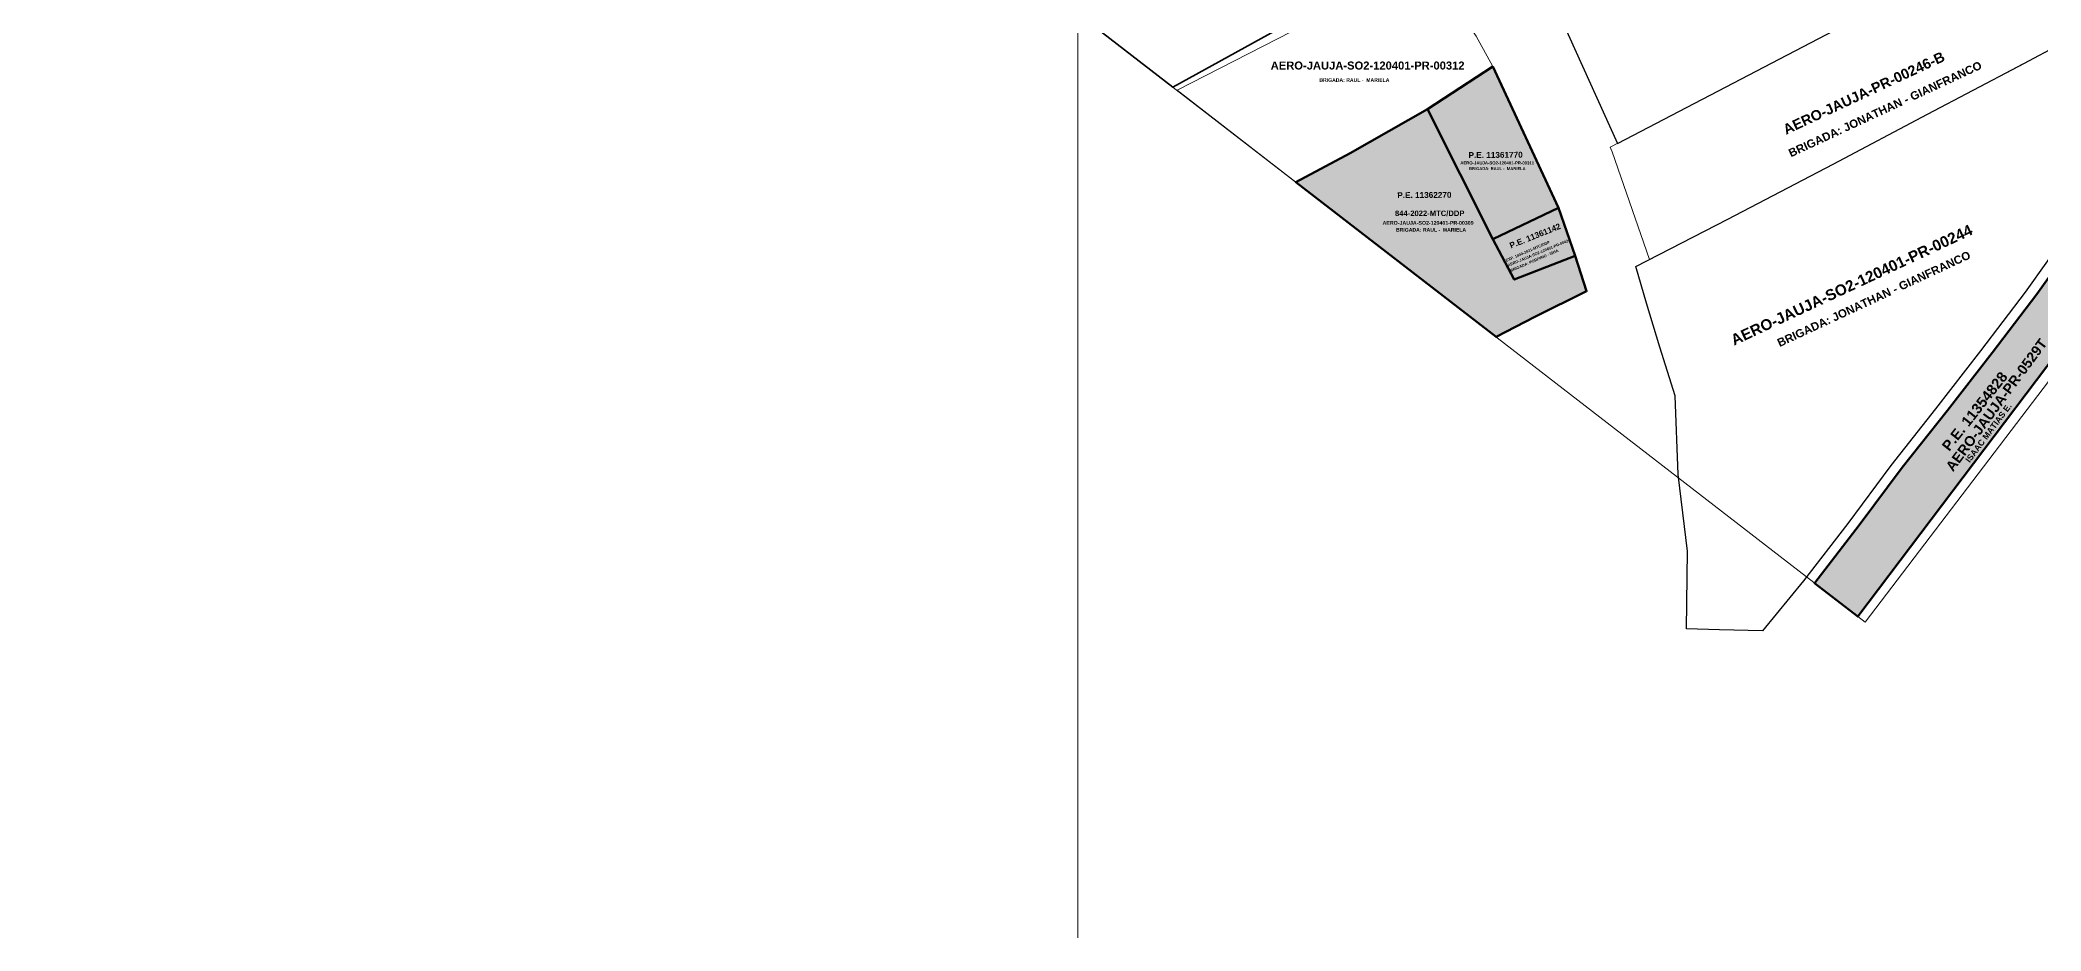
# Model space of a CAD drawing. Header units: metres. Extents: x 0 to 452779, y 0 to 8699072.
# Drawn here: x 447715 to 448265, y 8696923 to 8697168 of the extents above; entities that cross this region are included whole.
import ezdxf
from ezdxf.enums import TextEntityAlignment as Align

# ---------------------------------------------------------------- set-up
doc = ezdxf.new("R2010")
doc.units = ezdxf.units.M
doc.header["$MEASUREMENT"] = 0
for name, color, linetype in [('BASE DE DATOS JAUJA', 7, 'Continuous'), ('CODIGO', 7, 'Continuous'), ('COORD', 7, 'Continuous'), ('EXPEDIENTE', 150, 'Continuous'), ('EXPEDIENTES', 5, 'Continuous'), ('PARA INGRESAR A SUNARP', 210, 'Continuous'), ('PARTIDA ELECTRONICA', 30, 'Continuous'), ('PERIMETRICO PMD', 5, 'Continuous')]:
    doc.layers.add(name, color=color, linetype=linetype)
for name, color, linetype, lineweight in [('CBC-INTEREST-JAUJA', 150, 'Continuous', 30), ('GRILLA', 8, 'Continuous', 0), ('PREDIOS INSCRITOS A FAVOR DEL MTC', 30, 'Continuous', 70)]:
    doc.layers.add(name, color=color, linetype=linetype, lineweight=lineweight)
doc.layers.add('PREDIO DEFINIDO ( EN PROCESO)', color=7, linetype='Continuous', true_color=0xe0e000)
doc.styles.add('SANSSERIFBOLD', font='sasb____.pfb')
doc.styles.get("Standard").update_dxf_attribs({"font": 'arial.ttf'})
doc.dimstyles.get("Standard").update_dxf_attribs({"dimtxt": 0.18, "dimasz": 0.18, "dimexe": 0.18, "dimexo": 0.0625, "dimgap": 0.09, "dimtad": 0, "dimtih": 1, "dimtoh": 1, "dimdec": 4, "dimzin": 0, "dimdsep": 46, "dimtxsty": 'Standard', "dimcen": 0.09, "dimadec": 0, "dimazin": 0, "dimtfac": 1, "dimtdec": 4, "dimtofl": 0, "dimtmove": 0, "dimatfit": 3, "dimfxl": 1, "dimtolj": 1, "dimtzin": 0, "dimarcsym": 0})

# ---------------------------------------------------------------- blocks, each defined once
blk = doc.blocks.new('*D6')
at = {"layer": 'COORD', "color": 0, "lineweight": -2, "transparency": 16777216}
blk.add_line((448000, 8699071.75), (448000, 8698969.94), dxfattribs=at)
at = {"layer": 'Defpoints', "color": 0, "transparency": 16777216}
for p in [(448000, 8699071.81), (448000, 8699066.81), (0, 0)]:
    blk.add_point(p, dxfattribs=at)
at = {"layer": 'COORD', "color": 0, "transparency": 16777216, "insert": (447988.53, 8699018), "char_height": 21, "attachment_point": 5, "rotation": 90}
blk.add_mtext('\\A1;448000', dxfattribs=at)
blk = doc.blocks.new('*D8')
at = {"layer": 'COORD', "color": 0, "lineweight": -2, "transparency": 16777216}
blk.add_line((448700, 8699071.75), (448700, 8698969.94), dxfattribs=at)
at = {"layer": 'Defpoints', "color": 0, "transparency": 16777216}
for p in [(448700, 8699071.81), (448700, 8699066.81), (0, 0)]:
    blk.add_point(p, dxfattribs=at)
at = {"layer": 'COORD', "color": 0, "transparency": 16777216, "insert": (448688.53, 8699018), "char_height": 21, "attachment_point": 5, "rotation": 90}
blk.add_mtext('\\A1;448700', dxfattribs=at)
blk = doc.blocks.new('*D10')
at = {"layer": 'COORD', "color": 0, "lineweight": -2, "transparency": 16777216}
blk.add_line((449400, 8699071.75), (449400, 8698969.94), dxfattribs=at)
at = {"layer": 'Defpoints', "color": 0, "transparency": 16777216}
for p in [(449400, 8699071.81), (449400, 8699066.81), (0, 0)]:
    blk.add_point(p, dxfattribs=at)
at = {"layer": 'COORD', "color": 0, "transparency": 16777216, "insert": (449388.53, 8699018), "char_height": 21, "attachment_point": 5, "rotation": 90}
blk.add_mtext('\\A1;449400', dxfattribs=at)
blk = doc.blocks.new('*D12')
at = {"layer": 'COORD', "color": 0, "lineweight": -2, "transparency": 16777216}
blk.add_line((450100, 8699071.75), (450100, 8698969.94), dxfattribs=at)
at = {"layer": 'Defpoints', "color": 0, "transparency": 16777216}
for p in [(450100, 8699071.81), (450100, 8699066.81), (0, 0)]:
    blk.add_point(p, dxfattribs=at)
at = {"layer": 'COORD', "color": 0, "transparency": 16777216, "insert": (450088.53, 8699018), "char_height": 21, "attachment_point": 5, "rotation": 90}
blk.add_mtext('\\A1;450100', dxfattribs=at)
blk = doc.blocks.new('*D18')
at = {"layer": 'COORD', "color": 0, "lineweight": -2, "transparency": 16777216}
blk.add_line((450402.14, 8697500), (450284.84, 8697500), dxfattribs=at)
at = {"layer": 'Defpoints', "color": 0, "transparency": 16777216}
for p in [(450397.2, 8697500), (450402.2, 8697500), (0, 0)]:
    blk.add_point(p, dxfattribs=at)
at = {"layer": 'COORD', "color": 0, "transparency": 16777216, "insert": (450340.64, 8697511.47), "char_height": 21, "attachment_point": 5}
blk.add_mtext('\\A1;8697500', dxfattribs=at)
blk = doc.blocks.new('*D20')
at = {"layer": 'COORD', "color": 0, "lineweight": -2, "transparency": 16777216}
blk.add_line((450402.14, 8698200), (450284.84, 8698200), dxfattribs=at)
at = {"layer": 'Defpoints', "color": 0, "transparency": 16777216}
for p in [(450397.2, 8698200), (450402.2, 8698200), (0, 0)]:
    blk.add_point(p, dxfattribs=at)
at = {"layer": 'COORD', "color": 0, "transparency": 16777216, "insert": (450340.64, 8698211.47), "char_height": 21, "attachment_point": 5}
blk.add_mtext('\\A1;8698200', dxfattribs=at)
blk = doc.blocks.new('*D22')
at = {"layer": 'COORD', "color": 0, "lineweight": -2, "transparency": 16777216}
blk.add_line((450402.14, 8698900), (450284.84, 8698900), dxfattribs=at)
at = {"layer": 'Defpoints', "color": 0, "transparency": 16777216}
for p in [(450397.2, 8698900), (450402.2, 8698900), (0, 0)]:
    blk.add_point(p, dxfattribs=at)
at = {"layer": 'COORD', "color": 0, "transparency": 16777216, "insert": (450340.64, 8698911.47), "char_height": 21, "attachment_point": 5}
blk.add_mtext('\\A1;8698900', dxfattribs=at)

msp = doc.modelspace()

# ---------------------------------------------------------------- hatches: boundary and pattern name
at = {"layer": 'PREDIOS INSCRITOS A FAVOR DEL MTC', "transparency": 33554559}
h = msp.add_hatch(color=256, dxfattribs=at)
h.dxf.hatch_style = 1
h.paths.add_polyline_path([(448114.08, 8697113.16), (448096.19, 8697148.83), (448114.07, 8697160.56), (448132.15, 8697121.75)])
h = msp.add_hatch(color=256, dxfattribs=at)
h.dxf.hatch_style = 1
h.paths.add_polyline_path([(448114.08, 8697113.16), (448096.19, 8697148.83), (448074.86, 8697136.78), (448059.95, 8697128.8), (448115, 8697086.25), (448125.68, 8697091.73), (448139.86, 8697098.8), (448136.76, 8697108.53), (448119.98, 8697102.02)])
h = msp.add_hatch(color=256, dxfattribs=at)
h.dxf.hatch_style = 1
h.paths.add_polyline_path([(448291.29, 8697134.09), (448282.73, 8697122.52), (448275.91, 8697115.22), (448263.66, 8697097.99), (448251.36, 8697081.85), (448238.98, 8697065.92), (448226.66, 8697050.4), (448214.84, 8697034.47), (448202.67, 8697018.67), (448202.58, 8697018.56), (448214.43, 8697009.4), (448266.4, 8697078.08), (448306.06, 8697128.87)])
h = msp.add_hatch(color=256, dxfattribs=at)
h.dxf.hatch_style = 1
h.paths.add_polyline_path([(448114.08, 8697113.16), (448119.98, 8697102.02), (448136.76, 8697108.53), (448132.15, 8697121.75)])

# ---------------------------------------------------------------- linework, layer by layer
at = {"layer": 'GRILLA'}
msp.add_line((448000, 8695777.51), (448000, 8699071.81), dxfattribs=at)
at = {"layer": 'PARA INGRESAR A SUNARP', "lineweight": 35}
msp.add_lwpolyline([(448044.09, 8697230.15), (447970.97, 8697197.56), (448026.13, 8697154.93), (448089.98, 8697190.13)], close=True, dxfattribs=at)
at = {"layer": 'PERIMETRICO PMD', "color": 5, "linetype": 'Continuous', "lineweight": 20, "ltscale": 20}
msp.add_lwpolyline([(446623.18, 8698528.1), (446620.36, 8698536.51), (446610.4, 8698557.69), (446651.66, 8698611.07), (446576.59, 8698669.1), (446689.93, 8698815.74), (446740.57, 8698776.6), (446806.82, 8698862.32), (449771.2, 8696571.26), (449775.99, 8696557.79), (449674.35, 8696425.76), (449839.54, 8696298.09), (449196.34, 8696510.01), (448340.95, 8697171.27), (448216.44, 8697007.84), (447797.34, 8697331.75), (447784.54, 8697358.86), (447883.43, 8697486.8), (447076.22, 8698110.71), (446956.09, 8698218.6), (446730.51, 8698426.22), (446623.18, 8698528.1)], dxfattribs=at)
at = {"layer": 'PREDIO DEFINIDO ( EN PROCESO)', "color": 177, "true_color": 0x293189}
for points in [[(448263.07, 8697199.34), (448263.07, 8697199.34), (448247.14, 8697232.63), (448133.05, 8697173.17), (448148.38, 8697139.45)], [(448165.04, 8697048.47), (448164.21, 8697070.1), (448160.06, 8697083.43), (448156.31, 8697095.49), (448153.39, 8697105.6), (448178.69, 8697118.63), (448207.64, 8697133.74), (448233.59, 8697147.49), (448258.72, 8697160.62), (448271.44, 8697167.48), (448283.95, 8697142.94), (448288.11, 8697134.62), (448279.55, 8697123.05), (448272.73, 8697115.75), (448260.49, 8697098.52), (448248.18, 8697082.38), (448235.8, 8697066.45), (448223.49, 8697050.93), (448211.66, 8697035), (448199.49, 8697019.2), (448188.2, 8697005.45), (448176.44, 8697005.78), (448167.35, 8697006.04), (448167.62, 8697027.36)]]:
    msp.add_lwpolyline(points, close=True, dxfattribs=at)
at = {"layer": 'PREDIO DEFINIDO ( EN PROCESO)', "color": 177, "lineweight": 20, "true_color": 0x293189}
for points in [[(448146.93, 8697137.14), (448146.36, 8697138.39), (448263.07, 8697199.34), (448263.66, 8697198.1), (448279.03, 8697170.91), (448271.44, 8697167.48), (448233.59, 8697147.49), (448207.64, 8697133.74), (448178.69, 8697118.63), (448157.21, 8697107.57)], [(448102.46, 8697179.72), (448094.51, 8697189.79), (448058.69, 8697170.07), (448027.29, 8697154.03), (448059.95, 8697128.8), (448074.86, 8697136.78), (448096.19, 8697148.83), (448114.07, 8697160.56), (448109.51, 8697168.92)]]:
    msp.add_lwpolyline(points, close=True, dxfattribs=at)
at = {"layer": 'PREDIOS INSCRITOS A FAVOR DEL MTC', "lineweight": 60}
for points in [[(448114.08, 8697113.16), (448096.19, 8697148.83), (448114.07, 8697160.56), (448132.15, 8697121.75)], [(448114.08, 8697113.16), (448096.19, 8697148.83), (448074.86, 8697136.78), (448059.95, 8697128.8), (448115, 8697086.25), (448125.68, 8697091.73), (448139.86, 8697098.8), (448136.76, 8697108.53), (448119.98, 8697102.02)], [(448291.29, 8697134.09), (448282.73, 8697122.52), (448275.91, 8697115.22), (448263.66, 8697097.99), (448251.36, 8697081.85), (448238.98, 8697065.92), (448226.66, 8697050.4), (448214.84, 8697034.47), (448202.67, 8697018.67), (448202.58, 8697018.56), (448214.43, 8697009.4), (448266.4, 8697078.08), (448306.06, 8697128.87), (448291.29, 8697134.09)]]:
    msp.add_lwpolyline(points, close=True, dxfattribs=at)
msp.add_lwpolyline([(448114.08, 8697113.16), (448119.98, 8697102.02), (448136.76, 8697108.53), (448132.15, 8697121.75), (448114.08, 8697113.16)], dxfattribs=at)

# ---------------------------------------------------------------- texts
at = {"layer": 'BASE DE DATOS JAUJA', "color": 1, "style": 'SANSSERIFBOLD'}
msp.add_text('AERO-JAUJA-SO2-120401-PR-00244', height=3, rotation=25, dxfattribs=at).set_placement((448213.37, 8697099.19), align=Align.CENTER)
at = {"layer": 'CBC-INTEREST-JAUJA', "style": 'SANSSERIFBOLD'}
for s, height, rotation, p in [('AERO-JAUJA-PR-0529T', 2.7615, 53.6508, (448240.63, 8697049.04)), ('ISAAC MATIAS E. ', 1.6569, 53.3881, (448245.21, 8697051.55))]:
    msp.add_text(s, height=height, rotation=rotation, dxfattribs=at).set_placement(p)
at = {"layer": 'CODIGO', "color": 1, "lineweight": 20, "style": 'SANSSERIFBOLD'}
for s, height, p in [('AERO-JAUJA-SO2-120401-PR-00312', 2.2, (448079.69, 8697159.74)), ('AERO-JAUJA-SO2-120401-PR-00311', 0.8391, (448115.32, 8697133.64))]:
    msp.add_text(s, height=height, dxfattribs=at).set_placement(p, align=Align.CENTER)
msp.add_text('AERO-JAUJA-PR-00246-B', height=2.8, rotation=25, dxfattribs=at).set_placement((448216.7, 8697152.03), align=Align.CENTER)
at = {"layer": 'CODIGO', "color": 6, "linetype": 'Continuous', "lineweight": 20, "style": 'SANSSERIFBOLD'}
for p in [(448222.42, 8697147.85), (448219.32, 8697095.7)]:
    msp.add_text('BRIGADA: JONATHAN - GIANFRANCO', height=2.25, rotation=24.9321, dxfattribs=at).set_placement(p, align=Align.CENTER)
at = {"layer": 'CODIGO', "color": 6, "linetype": 'Continuous', "lineweight": 0, "style": 'SANSSERIFBOLD'}
for height, p in [(1, (448076.06, 8697156.35)), (0.8079, (448115.34, 8697132.1)), (1, (448097.13, 8697115.19))]:
    msp.add_text('BRIGADA: RAUL -  MARIELA', height=height, dxfattribs=at).set_placement(p, align=Align.CENTER)
at = {"layer": 'CODIGO', "color": 1, "linetype": 'Continuous', "lineweight": 0, "style": 'SANSSERIFBOLD'}
msp.add_text('AERO-JAUJA-SO2-120401-PR-00309', height=1.0325, dxfattribs=at).set_placement((448096.31, 8697117.07), align=Align.CENTER)
at = {"layer": 'CODIGO', "lineweight": 20, "style": 'SANSSERIFBOLD'}
msp.add_text('AERO-JAUJA-SO2-120401-PR-00424', height=0.764, rotation=22.3687, dxfattribs=at).set_placement((448118.37, 8697105.54))
at = {"layer": 'CODIGO', "color": 6, "linetype": 'Continuous', "lineweight": 20, "style": 'SANSSERIFBOLD'}
msp.add_text('BRIGADA: PORFIRIO - ISHA', height=0.764, rotation=23.1095, dxfattribs=at).set_placement((448119.09, 8697104.09))
at = {"layer": 'EXPEDIENTE', "linetype": 'Continuous', "lineweight": 20, "style": 'SANSSERIFBOLD'}
msp.add_text('EXP. 1844-2021-MTC/DDP', height=0.764, rotation=23.1095, dxfattribs=at).set_placement((448117.83, 8697106.88))
at = {"layer": 'EXPEDIENTES', "color": 5, "style": 'SANSSERIFBOLD'}
msp.add_text('844-2022-MTC/DDP', height=1.5, dxfattribs=at).set_placement((448096.76, 8697119.47), align=Align.CENTER)
at = {"layer": 'PARTIDA ELECTRONICA', "lineweight": 0, "style": 'SANSSERIFBOLD'}
for s, height, rotation, p in [('P.E. 11361770', 1.6118, 0.374, (448114.88, 8697135.47)), ('P.E. 11362270', 1.6118, 0.374, (448095.3, 8697124.45)), ('P.E. 11361142', 1.6118, 21.7458, (448126.03, 8697113.3)), ('P.E. 11354828', 2.8385, 51.7548, (448247.69, 8697064.93))]:
    msp.add_text(s, height=height, rotation=rotation, dxfattribs=at).set_placement(p, align=Align.CENTER)

# ---------------------------------------------------------------- dimensions: what is measured, and where the dimension line sits
at = {"layer": 'COORD'}
for feature_location, offset, dtype, picture, middle in [((448000, 8699071.81), (0, -5), 1, '*D6', (447988.53, 8699018)), ((448700, 8699071.81), (0, -5), 1, '*D8', (448688.53, 8699018)), ((449400, 8699071.81), (0, -5), 1, '*D10', (449388.53, 8699018)), ((450100, 8699071.81), (0, -5), 1, '*D12', (450088.53, 8699018)), ((450402.2, 8698900), (-5, 0), 0, '*D22', (450340.64, 8698911.47)), ((450402.2, 8698200), (-5, 0), 0, '*D20', (450340.64, 8698211.47)), ((450402.2, 8697500), (-5, 0), 0, '*D18', (450340.64, 8697511.47))]:
    dim = msp.add_ordinate_dim(feature_location=feature_location, offset=offset, dtype=dtype, origin=(0, 0), dimstyle='Standard', override={"dimtxt": 21, "dimgap": 0.75, "dimtad": 1, "dimdec": 0}, dxfattribs=at)
    dim.commit()
    dim.dimension.update_dxf_attribs({"geometry": picture, "text_midpoint": middle})

doc.saveas('drawing.dxf')
